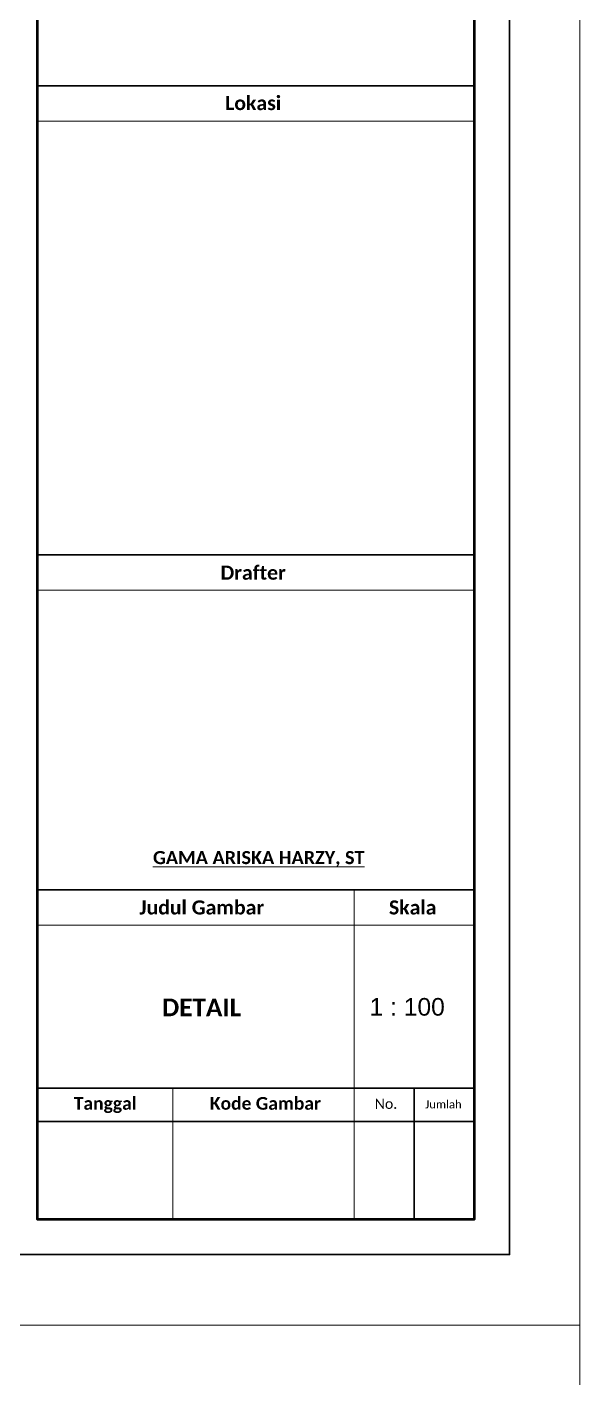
# Model space of a CAD drawing. Header units: centimetres. Extents: x 134057 to 145613, y 5028 to 39996.
# Drawn here: x 137486 to 138281, y 13975 to 15916 of the extents above; entities that cross this region are included whole.
import ezdxf
from ezdxf import colors
from ezdxf.entities.mleader import LeaderData, LeaderLine
from ezdxf.math import Vec2, Vec3

# ---------------------------------------------------------------- set-up
doc = ezdxf.new("R2010")
doc.units = ezdxf.units.CM
for name, color, linetype, lineweight in [('a. line t', 7, 'Continuous', 50), ('Kertas', 252, 'Continuous', 20), ('Legenda', 252, 'Continuous', 20), ('TEKS', 190, 'Continuous', 0)]:
    doc.layers.add(name, color=color, linetype=linetype, lineweight=lineweight)
doc.styles.get("Standard").update_dxf_attribs({"font": 'arial.ttf'})

msp = doc.modelspace()

# ---------------------------------------------------------------- linework, layer by layer
at = {"layer": 'Kertas'}
for points in [[(134078.342, 17058.174), (138280.779, 17058.174), (138280.779, 14050.647), (134078.342, 14050.647)], [(134078.342, 14050.647), (138280.779, 14050.647), (138280.779, 11043.12), (134078.342, 11043.12)]]:
    msp.add_lwpolyline(points, close=True, dxfattribs=at)
at = {"layer": 'Legenda', "color": 1, "lineweight": 30}
for p, q in [((138129.432, 15831.156), (137501.599, 15831.156)), ((138129.432, 15157.175), (137501.599, 15157.175)), ((138128.883, 14675.971), (137501.05, 14675.971)), ((138128.883, 14390.992), (137501.05, 14390.992)), ((138042.437, 14390.992), (138042.437, 14202.542)), ((138128.883, 14343.146), (137501.05, 14343.146))]:
    msp.add_line(p, q, dxfattribs=at)
at = {"layer": 'Legenda', "color": 1, "lineweight": 20}
for p, q in [((138129.432, 15780.524), (137501.599, 15780.524)), ((138129.432, 15106.544), (137501.599, 15106.544)), ((137955.99, 14675.971), (137955.99, 14202.542)), ((137501.05, 14625.339), (138128.883, 14625.339)), ((137695.722, 14390.992), (137695.722, 14202.542))]:
    msp.add_line(p, q, dxfattribs=at)
at = {"layer": 'Legenda', "color": 5, "lineweight": 30}
msp.add_lwpolyline([(134230.237, 16906.278), (138179.515, 16906.278), (138179.515, 14151.91), (134230.237, 14151.91)], close=True, dxfattribs=at)
at = {"layer": 'Legenda', "color": 1, "lineweight": 50}
msp.add_lwpolyline([(137501.05, 16855.647), (138128.883, 16855.647), (138128.883, 14202.542), (137501.05, 14202.542)], close=True, dxfattribs=at)

# ---------------------------------------------------------------- texts
at = {"layer": 'a. line t', "color": 2}
msp.add_text('1 : 100', height=25.3159, dxfattribs=at).set_placement((137978.317, 14495.304))
at = {"layer": 'a. line t', "color": 2, "lineweight": 20, "attachment_point": 5}
for s, insert, char_height, width in [('{\\fCandara|b1|i0|c0|p34;Lokasi}', (137810.938, 15806.396), 20.25271, 627.8339), ('{\\fCandara|b1|i0|c0|p34;Drafter}', (137810.938, 15131.668), 20.25271, 627.8339), ('{\\fCandara|b1|i0|c0|p34;\\LGAMA ARISKA HARZY, ST}', (137818.996, 14720.425), 18.80381, 705.34426), ('{\\fCandara|b1|i0|c0|p34;Judul Gambar}', (137737.013, 14650.655), 20.25271, 415.18048), ('{\\fCandara|b1|i0|c0|p34;Skala}', (138040.29, 14650.655), 20.25271, 212.65342)]:
    msp.add_mtext(s, dxfattribs=dict(at, insert=insert, char_height=char_height, width=width))
at = {"layer": 'a. line t', "color": 2, "lineweight": 15, "insert": (137736.824, 14507.135), "char_height": 25.31588, "width": 568.67509, "attachment_point": 5}
msp.add_mtext('{\\fCandara|b1|i0|c0|p34;DETAIL}', dxfattribs=at)
at = {"layer": 'a. line t', "color": 2, "attachment_point": 1}
for s, insert, char_height, width in [('{\\fCandara|b1|i0|c0|p34;Tanggal}', (137553.096, 14378.338), 18.22744, 318.90516), ('{\\fCandara|b1|i0|c0|p34;Kode Gambar}', (137748.728, 14378.338), 18.22744, 318.90516), ('{\\fCandara|b0|i0|c0|p34;No.}', (137985.681, 14375.975), 14.58195, 30.96718), ('{\\fCandara|b0|i0|c0|p34;Jumlah}', (138058.358, 14373.728), 11.66556, 55.42201)]:
    msp.add_mtext(s, dxfattribs=dict(at, insert=insert, char_height=char_height, width=width))

# ---------------------------------------------------------------- leaders
at = {"layer": 'TEKS', "lineweight": 15}
ml = msp.add_multileader_mtext('Standard', dxfattribs=at)
ml.set_content('SLOOF', color=256)
ml.set_leader_properties()
ml.build(insert=Vec2(0, 0))
ml.multileader.update_dxf_attribs({"arrow_head_size": 24})
ctx = ml.context
ctx.base_point, ctx.char_height, ctx.arrow_head_size, ctx.landing_gap_size, ctx.plane_origin = Vec3(137220.901, 15837.875, 6688.124), 24, 24, 12, Vec3(136796.47, 15710.78, 6688.124)
notes = []
notes.append((ctx, [(0, (1, 1, 0), (137006.628, 15837.875, 6688.124), (1, 0), 214.273, [(0, [(136742.191, 15666.322, 6688.124)], 0, [])])]))
ctx.mtext.insert, ctx.mtext.width, ctx.mtext.flow_direction = Vec3(137232.901, 15850.079, 6688.124), 314.15098, 5
ml = msp.add_multileader_mtext('Standard', dxfattribs=at)
ml.set_content('POER', color=256)
ml.set_leader_properties()
ml.build(insert=Vec2(0, 0))
ml.multileader.update_dxf_attribs({"arrow_head_size": 24})
ctx = ml.context
ctx.base_point, ctx.char_height, ctx.arrow_head_size, ctx.landing_gap_size, ctx.plane_origin = Vec3(137230.71, 15354.332, 6688.124), 24, 24, 12, Vec3(136898.019, 15204.805, 6688.124)
notes.append((ctx, [(0, (1, 1, 0), (137075.811, 15354.332, 6688.124), (1, 0), 154.899, [(0, [(136898.019, 15204.805, 6688.124)], 0, [])])]))
ctx.mtext.insert, ctx.mtext.width, ctx.mtext.flow_direction = Vec3(137242.71, 15366.537, 6688.124), 314.15098, 5
for ctx, leaders in notes:
    for number, flags, end, landing, length, lines in leaders:
        leader = LeaderData()
        leader.index, (leader.has_last_leader_line, leader.has_dogleg_vector, leader.attachment_direction) = number, flags
        leader.last_leader_point, leader.dogleg_vector, leader.dogleg_length = Vec3(end), Vec3(landing), length
        for number, points, colour, breaks in lines:
            line = LeaderLine()
            line.index, line.vertices, line.color, line.breaks = number, Vec3.list(points), colors.encode_raw_color(colour), breaks
            leader.lines.append(line)
        ctx.leaders.append(leader)

doc.saveas('drawing.dxf')
